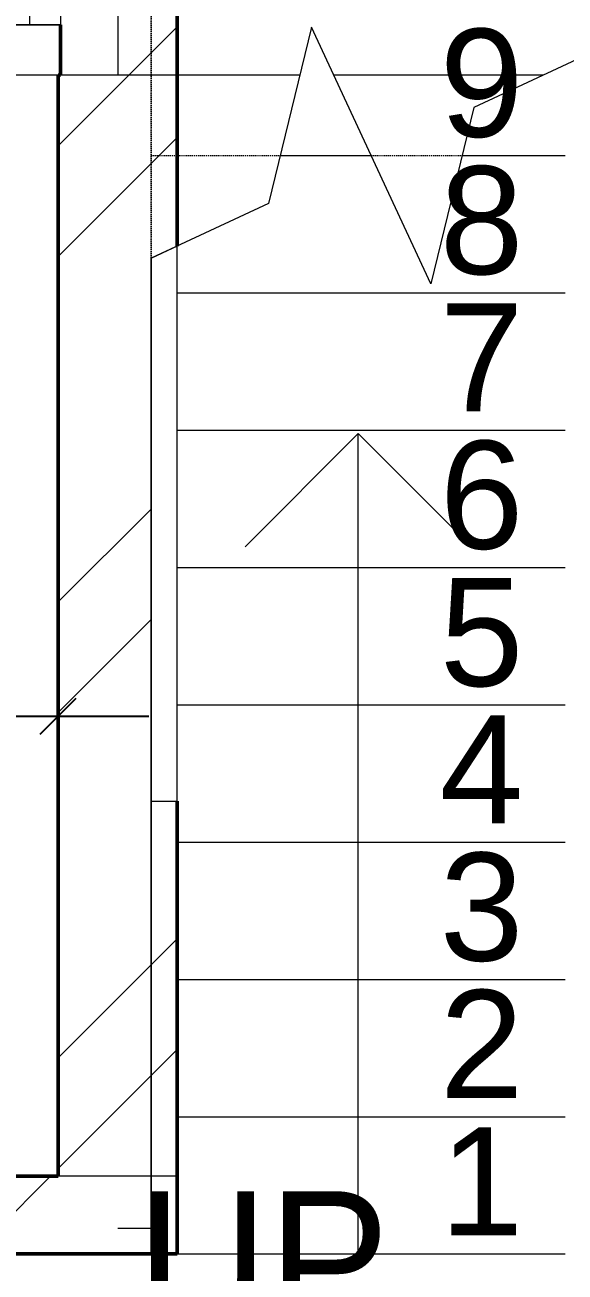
# Model space of a CAD drawing. Header units: inches. Extents: x 22 to 382261, y 22 to 371281.
# Drawn here: x 145745 to 146788, y 257596 to 260002 of the extents above; entities that cross this region are included whole.
import ezdxf

# ---------------------------------------------------------------- set-up
doc = ezdxf.new("R2010")
doc.units = ezdxf.units.IN
doc.header["$MEASUREMENT"] = 0
doc.linetypes.add('Overhead', pattern=[3.96875, 2.38125, -1.5875])
for name, color, linetype, lineweight in [('A-ANNO-DIMS', 211, 'Continuous', 9), ('A-AREA', 32, 'Continuous', 9), ('A-FLOR', 192, 'Continuous', 9), ('A-FLOR-HRAL', 11, 'Continuous', 9), ('A-GLAZ', 151, 'Continuous', 9), ('A-GLAZ-SILL', 1, 'Continuous', 9), ('A-WALL', 113, 'Continuous', 9), ('A-WALL-PATT', 111, 'Continuous', 9), ('I-WALL', 2, 'Continuous', 9), ('S-STRS', 31, 'Continuous', 9), ('S-STRS-ANNO', 31, 'Continuous', 9), ('S-STRS-IDEN', 31, 'Continuous', 9), ('S-STRS-MBND', 31, 'Overhead', 9)]:
    doc.layers.add(name, color=color, linetype=linetype, lineweight=lineweight)
doc.styles.add('Arial', font='arial.ttf', dxfattribs={"height": 506.015625})
doc.styles.add('Arial_B_1', font='arialbd.ttf', dxfattribs={"height": 180.555556})
doc.styles.add('Century Gothic', font='GOTHIC.TTF', dxfattribs={"height": 255})
doc.dimstyles.new('1', dxfattribs={"dimscale": 304.8, "dimtxt": 178.545395, "dimasz": 0.227865, "dimexe": 0.574147, "dimexo": 0.0625, "dimgap": 0.287073, "dimtad": 1, "dimdec": 0, "dimzin": 0, "dimdsep": 46, "dimtxsty": 'Arial_B_1', "dimblk1": 'OBLIQUE', "dimblk2": 'OBLIQUE', "dimsah": 1, "dimcen": 0.09, "dimdle": 0.574147, "dimazin": 0, "dimtfac": 1, "dimtdec": 4, "dimtix": 1, "dimtmove": 0, "dimatfit": 3, "dimfxl": 0.574147, "dimfxlon": 1, "dimtvp": 1, "dimtolj": 1, "dimtzin": 0, "dimarcsym": 2})
pattern_1 = [(45, (133937.6, 247897.3), (-440.033, 440.033), []), (45, (133937.6, 248564), (-440.033, 440.033), [])]

# ---------------------------------------------------------------- blocks, each defined once
blk = doc.blocks.new('Top Rail Type - Top Rail_Internal_-670101-01-Ground floor DIMENSION PLAN')
at = {"layer": 'A-FLOR-HRAL'}
for p, q in [((12051.6, 10606.8), (12101.6, 10606.8)), ((12051.6, 9733.2), (12051.6, 10606.8)), ((12101.6, 10606.8), (12101.6, 9733.2)), ((12101.6, 9733.2), (12051.6, 9733.2))]:
    blk.add_line(p, q, dxfattribs=at)
blk = doc.blocks.new('Top Rail Type - Top Rail_Internal_-V26-01-Ground floor DIMENSION PLAN')
at = {"layer": 'A-FLOR-HRAL', "linetype": 'Overhead'}
for p, q in [((12051.6, 11655.2), (12051.6, 12762.8)), ((12101.6, 11678.5), (12101.6, 12762.8))]:
    blk.add_line(p, q, dxfattribs=at)
at = {"layer": 'A-FLOR-HRAL'}
for p, q in [((12101.6, 11678.5), (12051.6, 11655.2)), ((12101.6, 10606.8), (12101.6, 11678.5)), ((12051.6, 10606.8), (12051.6, 11655.2)), ((12051.6, 9733.2), (12051.6, 10606.8)), ((12101.6, 9733.2), (12101.6, 10606.8)), ((12051.6, 9733.2), (12101.6, 9733.2))]:
    blk.add_line(p, q, dxfattribs=at)
blk = doc.blocks.new('Windows_Sgl_Plain - 750 by 600-438113-01-Ground floor DIMENSION PLAN')
at = {"layer": 'A-GLAZ'}
for p, q in [((-375, 9.5), (375, 9.5)), ((-375, -161), (-375, 9.5)), ((375, 9.5), (-375, 9.5)), ((-315, -73.5), (-315, 9.5)), ((315, 9.5), (315, -73.5)), ((375, 9.5), (375, -161)), ((-375, -73.5), (-375, -25.5)), ((-315, -32), (315, -32)), ((375, -25.5), (375, -73.5)), ((375, -73.5), (-375, -73.5)), ((375, -161), (-375, -161))]:
    blk.add_line(p, q, dxfattribs=at)
at = {"layer": 'A-GLAZ-SILL'}
for p, q in [((-375, -161), (-375, -124.7)), ((375, -124.7), (375, -161)), ((375, -161), (-375, -161))]:
    blk.add_line(p, q, dxfattribs=at)
blk = doc.blocks.new('_Oblique')
at = {"color": 0, "linetype": 'ByBlock', "lineweight": -2}
blk.add_line((-0.5, -0.5), (0.5, 0.5), dxfattribs=at)
blk = doc.blocks.new('*D4570')
at = {"layer": 'A-ANNO-DIMS', "color": 0, "lineweight": -2, "transparency": 16777216}
for p, q in [((144988.8, 258824.4), (144988.8, 258493.4)), ((145809.2, 258824.4), (145809.2, 258493.4)), ((144813.8, 258668.4), (145984.2, 258668.4))]:
    blk.add_line(p, q, dxfattribs=at)
at = {"layer": 'Defpoints', "color": 0, "transparency": 16777216}
for p in [(144988.8, 258843.4), (145809.2, 258843.4), (145809.2, 258668.4)]:
    blk.add_point(p, dxfattribs=at)
at = {"layer": 'A-ANNO-DIMS', "color": 0, "lineweight": -2, "transparency": 16777216, "xscale": 69.45312499999999, "yscale": 69.45312499999999, "zscale": 69.45312499999999, "rotation": 180}
blk.add_blockref('_Oblique', (144988.8, 258668.4), dxfattribs=at)
at = {"layer": 'A-ANNO-DIMS', "color": 0, "lineweight": -2, "transparency": 16777216, "xscale": 69.45312499999999, "yscale": 69.45312499999999, "zscale": 69.45312499999999}
blk.add_blockref('_Oblique', (145809.2, 258668.4), dxfattribs=at)
at = {"layer": 'A-ANNO-DIMS', "color": 0, "transparency": 16777216, "insert": (145399, 258848.2), "char_height": 180.56, "width": 489.725, "attachment_point": 5, "style": 'Arial_B_1'}
blk.add_mtext('\\A1;820', dxfattribs=at)

msp = doc.modelspace()

# ---------------------------------------------------------------- hatches: boundary and pattern name
at = {"layer": 'A-WALL-PATT'}
h = msp.add_hatch(dxfattribs=at)
h.set_pattern_fill('FP_1', color=256, style=0, pattern_type=2)
h.set_pattern_definition(pattern_1)
h.paths.add_polyline_path([(145813.8, 259905.5), (146039.2, 259905.5), (146039.2, 260805.5), (145809.2, 260805.5), (145809.2, 260173), (145813.8, 260173), (145813.8, 260002.5)])
h = msp.add_hatch(dxfattribs=at)
h.set_pattern_fill('FP_1', color=256, style=0, pattern_type=2)
h.set_pattern_definition(pattern_1)
h.paths.add_polyline_path([(145809.2, 257780.5), (146039.2, 257780.5), (146039.2, 258504.6), (145989.2, 258504.6), (145989.2, 259552.5), (146039.2, 259575.8), (146039.2, 259905.5), (145809.2, 259905.5), (145809.2, 258504.6)])
h = msp.add_hatch(dxfattribs=at)
h.set_pattern_fill('FP_1', color=256, style=0, pattern_type=2)
h.set_pattern_definition(pattern_1)
h.paths.add_polyline_path([(144218.8, 257630.5), (146039.2, 257630.5), (146039.2, 257780.5), (144218.8, 257780.5)])
h.paths.add_polyline_path([(138015.2, 257630.5), (143318.8, 257630.5), (143318.8, 257780.5), (137493.8, 257780.5), (137493.8, 257630.5)])

# ---------------------------------------------------------------- linework, layer by layer
at = {"layer": 'A-AREA'}
msp.add_line((145924.2, 257680.5), (145988.8, 257680.5), dxfattribs=at)
at = {"layer": 'A-FLOR'}
for p, q in [((146275.7, 259905.5), (145604.9, 259905.5)), ((146746.2, 259905.5), (146341.5, 259905.5))]:
    msp.add_line(p, q, dxfattribs=at)
at = {"layer": 'A-WALL', "lineweight": 50}
for p, q in [((145809.2, 257780.5), (144988.8, 257780.5)), ((146039.2, 257630.5), (146039.2, 257780.5)), ((144218.8, 257630.5), (146039.2, 257630.5))]:
    msp.add_line(p, q, dxfattribs=at)
at = {"layer": 'A-WALL'}
msp.add_line((146039.2, 257780.5), (145989.2, 257780.5), dxfattribs=at)
at = {"layer": 'I-WALL', "lineweight": 50}
for p, q in [((146039.2, 259575.8), (146039.2, 260805.5)), ((145813.8, 260002.5), (145813.8, 259905.5)), ((145813.8, 259905.5), (145809.2, 259905.5)), ((145809.2, 259905.5), (145809.2, 257780.5)), ((146039.2, 257780.5), (146039.2, 258504.6))]:
    msp.add_line(p, q, dxfattribs=at)
at = {"layer": 'I-WALL'}
for p, q in [((145924.2, 260135.5), (145924.2, 259905.5)), ((145989.2, 257780.5), (145809.2, 257780.5))]:
    msp.add_line(p, q, dxfattribs=at)
at = {"layer": 'S-STRS', "linetype": 'Overhead'}
for p, q in [((146238, 259750.5), (146413.8, 259750.5)), ((146589.6, 259750.5), (146788.4, 259750.5)), ((146039.2, 259485.5), (146788.4, 259485.5)), ((146039.2, 259220.5), (146788.4, 259220.5)), ((146039.2, 258955.5), (146788.4, 258955.5)), ((146039.2, 258690.5), (146788.4, 258690.5)), ((146039.2, 258425.5), (146788.4, 258425.5)), ((146039.2, 258160.5), (146788.4, 258160.5)), ((146039.2, 257895.5), (146788.4, 257895.5)), ((146039.2, 257630.5), (146788.4, 257630.5))]:
    msp.add_line(p, q, dxfattribs=at)
at = {"layer": 'S-STRS'}
for p, q in [((146238, 259750.5), (146413.8, 259750.5)), ((146589.6, 259750.5), (146788.4, 259750.5)), ((145988.8, 259485.5), (145988.8, 259552.3)), ((145988.8, 259220.5), (145988.8, 259485.5)), ((146039.2, 259485.5), (146788.4, 259485.5)), ((145988.8, 258955.5), (145988.8, 259220.5)), ((146039.2, 259220.5), (146788.4, 259220.5)), ((145988.8, 258690.5), (145988.8, 258955.5)), ((146039.2, 258955.5), (146788.4, 258955.5)), ((145988.8, 258425.5), (145988.8, 258690.5)), ((146039.2, 258690.5), (146788.4, 258690.5)), ((145988.8, 258160.5), (145988.8, 258425.5)), ((146039.2, 258425.5), (146788.4, 258425.5)), ((145988.8, 257895.5), (145988.8, 258160.5)), ((146039.2, 258160.5), (146788.4, 258160.5)), ((145988.8, 257630.5), (145988.8, 257895.5)), ((146039.2, 257895.5), (146788.4, 257895.5)), ((146039.2, 257630.5), (146788.4, 257630.5))]:
    msp.add_line(p, q, dxfattribs=at)
at = {"layer": 'S-STRS-ANNO'}
for p, q in [((146388.8, 259213.8), (146170.1, 258995.1)), ((146388.8, 258955.5), (146388.8, 259213.8)), ((146388.8, 259213.8), (146607.6, 258995.1)), ((146388.8, 258690.5), (146388.8, 258955.5)), ((146388.8, 258425.5), (146388.8, 258690.5)), ((146388.8, 258160.5), (146388.8, 258425.5)), ((146388.8, 257895.5), (146388.8, 258160.5)), ((146388.8, 257630.5), (146388.8, 257895.5))]:
    msp.add_line(p, q, dxfattribs=at)
at = {"layer": 'S-STRS-MBND'}
for p, q in [((145988.8, 259552.3), (145988.8, 260560.7)), ((145988.8, 259750.5), (146039.2, 259750.5)), ((145988.8, 259750.5), (146039.2, 259750.5)), ((146039.2, 259750.5), (146238, 259750.5)), ((146039.2, 259750.5), (146238, 259750.5)), ((146413.8, 259750.5), (146589.6, 259750.5)), ((146413.8, 259750.5), (146589.6, 259750.5))]:
    msp.add_line(p, q, dxfattribs=at)
at = {"layer": 'S-STRS-MBND', "linetype": 'Continuous'}
for p, q in [((146298.3, 259998.3), (146215.6, 259658)), ((146529.4, 259502.6), (146298.3, 259998.3)), ((146838.8, 259948.6), (146612.1, 259842.9)), ((146612.1, 259842.9), (146529.4, 259502.6)), ((146215.6, 259658), (145988.8, 259552.3))]:
    msp.add_line(p, q, dxfattribs=at)

# ---------------------------------------------------------------- block references
at = {"layer": 'A-FLOR-HRAL'}
for name in ['Top Rail Type - Top Rail_Internal_-V26-01-Ground floor DIMENSION PLAN', 'Top Rail Type - Top Rail_Internal_-670101-01-Ground floor DIMENSION PLAN']:
    msp.add_blockref(name, (133937.6, 247897.3), dxfattribs=at)
at = {"layer": 'A-GLAZ', "rotation": 180}
msp.add_blockref('Windows_Sgl_Plain - 750 by 600-438113-01-Ground floor DIMENSION PLAN', (145438.8, 260012), dxfattribs=at)

# ---------------------------------------------------------------- texts
at = {"layer": 'S-STRS-ANNO', "char_height": 208.4, "width": 192.304, "attachment_point": 1, "line_spacing_factor": 0.941778, "style": 'Arial'}
for s, insert in [('9', (146546.2, 259994.9)), ('8', (146546.2, 259729.9)), ('7', (146546.2, 259464.9)), ('6', (146546.2, 259199.9)), ('5', (146546.2, 258934.9)), ('4', (146546.2, 258669.9)), ('3', (146546.2, 258404.9)), ('2', (146546.2, 258139.9)), ('1', (146546.2, 257874.9))]:
    msp.add_mtext(s, dxfattribs=dict(at, insert=insert))
at = {"layer": 'S-STRS-IDEN', "insert": (145961.3, 257751.6), "char_height": 262.5, "width": 542.968, "attachment_point": 1, "line_spacing_factor": 0.984502, "style": 'Century Gothic'}
msp.add_mtext('UP', dxfattribs=at)

# ---------------------------------------------------------------- dimensions: what is measured, and where the dimension line sits
at = {"layer": 'A-ANNO-DIMS'}
dim = msp.add_linear_dim(base=(145809.2, 258668.4), p1=(144988.8, 258843.4), p2=(145809.2, 258843.4), dimstyle='1', override={"dimpost": '<>', "dimfxl": 820.4}, dxfattribs=at)
dim.commit()
dim.dimension.update_dxf_attribs({"geometry": '*D4570', "text_midpoint": (145399, 258848.2)})

doc.saveas('drawing.dxf')
